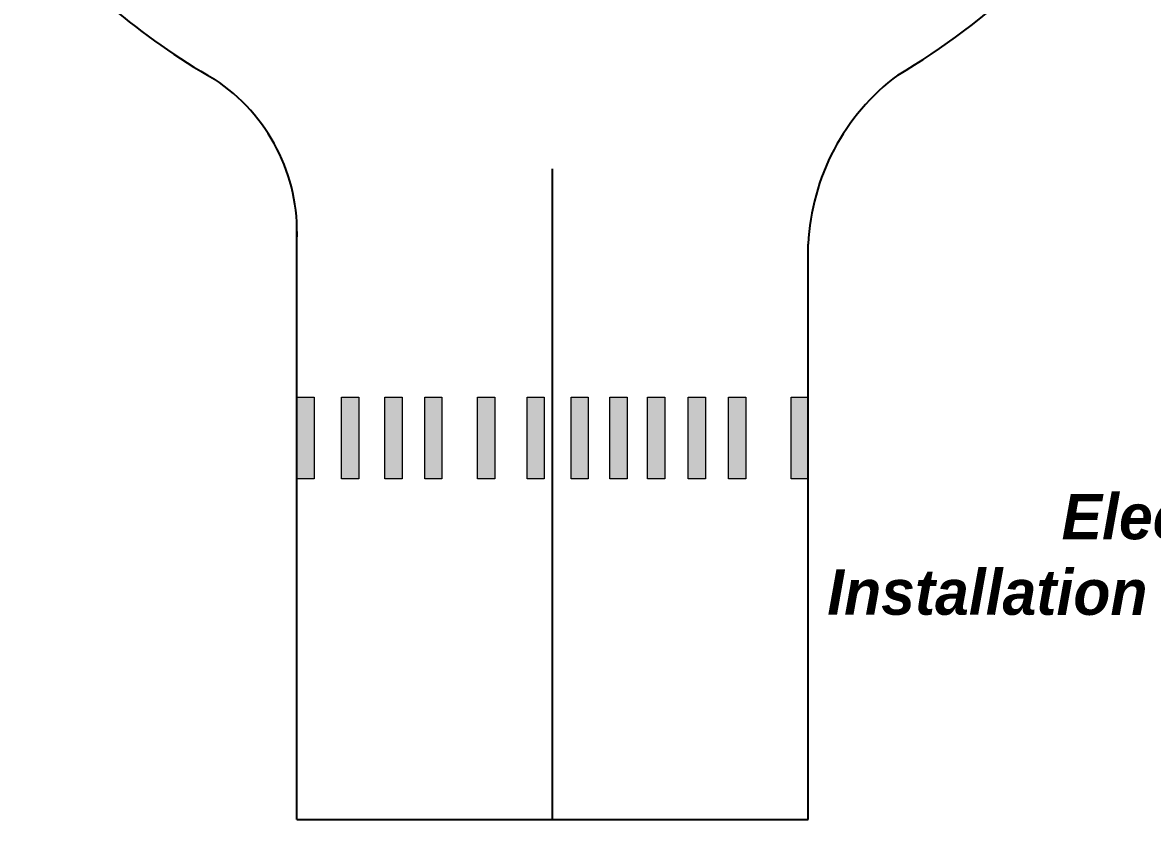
# Model space of a CAD drawing. Header units: inches. Extents: x -291016 to -124071, y 25078 to 137196.
# Drawn here: x -199825 to -196733, y 39615 to 41795 of the extents above; entities that cross this region are included whole.
import ezdxf

# ---------------------------------------------------------------- set-up
doc = ezdxf.new("R2010")
doc.units = ezdxf.units.IN
doc.header["$MEASUREMENT"] = 0
doc.layers.add('DOOR', color=112, linetype='Continuous', lineweight=20)
doc.layers.add('text', color=7, linetype='Continuous', lineweight=35)

msp = doc.modelspace()

# ---------------------------------------------------------------- hatches: boundary and pattern name
at = {"layer": 'DOOR', "linetype": 'Continuous', "ltscale": 0.2}
for points in [[(-199027.5, 40770.3079), (-199074.5209, 40770.3079), (-199074.5209, 40546.8079), (-199027.5, 40546.8079)], [(-198904.9791, 40770.3079), (-198952, 40770.3079), (-198952, 40546.8079), (-198904.9791, 40546.8079)], [(-198786.4791, 40770.3079), (-198833.5, 40770.3079), (-198833.5, 40546.8079), (-198786.4791, 40546.8079)], [(-198677.5, 40770.3079), (-198724.5209, 40770.3079), (-198724.5209, 40546.8079), (-198677.5, 40546.8079)], [(-198532.9791, 40770.3079), (-198580, 40770.3079), (-198580, 40546.8079), (-198532.9791, 40546.8079)], [(-198397.4791, 40770.3079), (-198444.5, 40770.3079), (-198444.5, 40546.8079), (-198397.4791, 40546.8079)], [(-198276.9791, 40770.3079), (-198324, 40770.3079), (-198324, 40546.8079), (-198276.9791, 40546.8079)], [(-198170.4791, 40770.3079), (-198217.5, 40770.3079), (-198217.5, 40546.8079), (-198170.4791, 40546.8079)], [(-198067.4791, 40770.3079), (-198114.5, 40770.3079), (-198114.5, 40546.8079), (-198067.4791, 40546.8079)], [(-197955.9583, 40770.3079), (-198002.9791, 40770.3079), (-198002.9791, 40546.8079), (-197955.9583, 40546.8079)], [(-197845.4791, 40770.3079), (-197892.5, 40770.3079), (-197892.5, 40546.8079), (-197845.4791, 40546.8079)], [(-197674.4791, 40770.3079), (-197721.5, 40770.3079), (-197721.5, 40546.8079), (-197674.4791, 40546.8079)]]:
    msp.add_hatch(color=2, dxfattribs=at).paths.add_polyline_path(points)

# ---------------------------------------------------------------- linework, layer by layer
at = {"color": 1}
for p, q in [((-198374.5209, 39614.8079), (-198374.5209, 41395.4669)), ((-199074.5209, 39614.8079), (-199074.5209, 41243.3545)), ((-197674.5209, 39614.8079), (-197674.5209, 41189.3079))]:
    msp.add_line(p, q, dxfattribs=at)
msp.add_line((-199074.5209, 39614.8079), (-197674.5209, 39614.8079))
for start, end in [(300.3494539, 326.8141494), (219.1166774, 240.3242598)]:
    msp.add_arc((-198374.5209, 43265.4237), 1869.9568, start, end)
at = {"color": 3}
for centre, radius, start, end in [((-199574.959, 41221.8312), 500.9008, 357.5372857, 56.7501183), ((-197063.0189, 41161.5608), 612.1312, 126.7979993, 177.4019697)]:
    msp.add_arc(centre, radius, start, end, dxfattribs=at)
at = {"layer": 'DOOR', "color": 2, "linetype": 'Continuous', "ltscale": 0.2}
for points in [[(-199074.5209, 40770.3079), (-199027.5, 40770.3079), (-199027.5, 40546.8079), (-199074.5209, 40546.8079)], [(-198952, 40770.3079), (-198904.9791, 40770.3079), (-198904.9791, 40546.8079), (-198952, 40546.8079)], [(-198833.5, 40770.3079), (-198786.4791, 40770.3079), (-198786.4791, 40546.8079), (-198833.5, 40546.8079)], [(-198724.5209, 40770.3079), (-198677.5, 40770.3079), (-198677.5, 40546.8079), (-198724.5209, 40546.8079)], [(-198580, 40770.3079), (-198532.9791, 40770.3079), (-198532.9791, 40546.8079), (-198580, 40546.8079)], [(-198444.5, 40770.3079), (-198397.4791, 40770.3079), (-198397.4791, 40546.8079), (-198444.5, 40546.8079)], [(-198324, 40770.3079), (-198276.9791, 40770.3079), (-198276.9791, 40546.8079), (-198324, 40546.8079)], [(-198217.5, 40770.3079), (-198170.4791, 40770.3079), (-198170.4791, 40546.8079), (-198217.5, 40546.8079)], [(-198114.5, 40770.3079), (-198067.4791, 40770.3079), (-198067.4791, 40546.8079), (-198114.5, 40546.8079)], [(-198002.9791, 40770.3079), (-197955.9583, 40770.3079), (-197955.9583, 40546.8079), (-198002.9791, 40546.8079)], [(-197892.5, 40770.3079), (-197845.4791, 40770.3079), (-197845.4791, 40546.8079), (-197892.5, 40546.8079)], [(-197721.5, 40770.3079), (-197674.4791, 40770.3079), (-197674.4791, 40546.8079), (-197721.5, 40546.8079)]]:
    msp.add_lwpolyline(points, close=True, dxfattribs=at)

# ---------------------------------------------------------------- texts
at = {"layer": 'text', "color": 0, "insert": (-196611.5, 40712.5), "char_height": 147.798, "width": 3525.682433, "attachment_point": 2, "rotation": 359.9587213}
msp.add_mtext('{\\fCentury Gothic|b1|i1|c0|p34;\\H0.8403x;\\PElectrical\\P Installation Plan   \\H0.7247x;\\LScale\\l 1:100}', dxfattribs=at)

doc.saveas('drawing.dxf')
